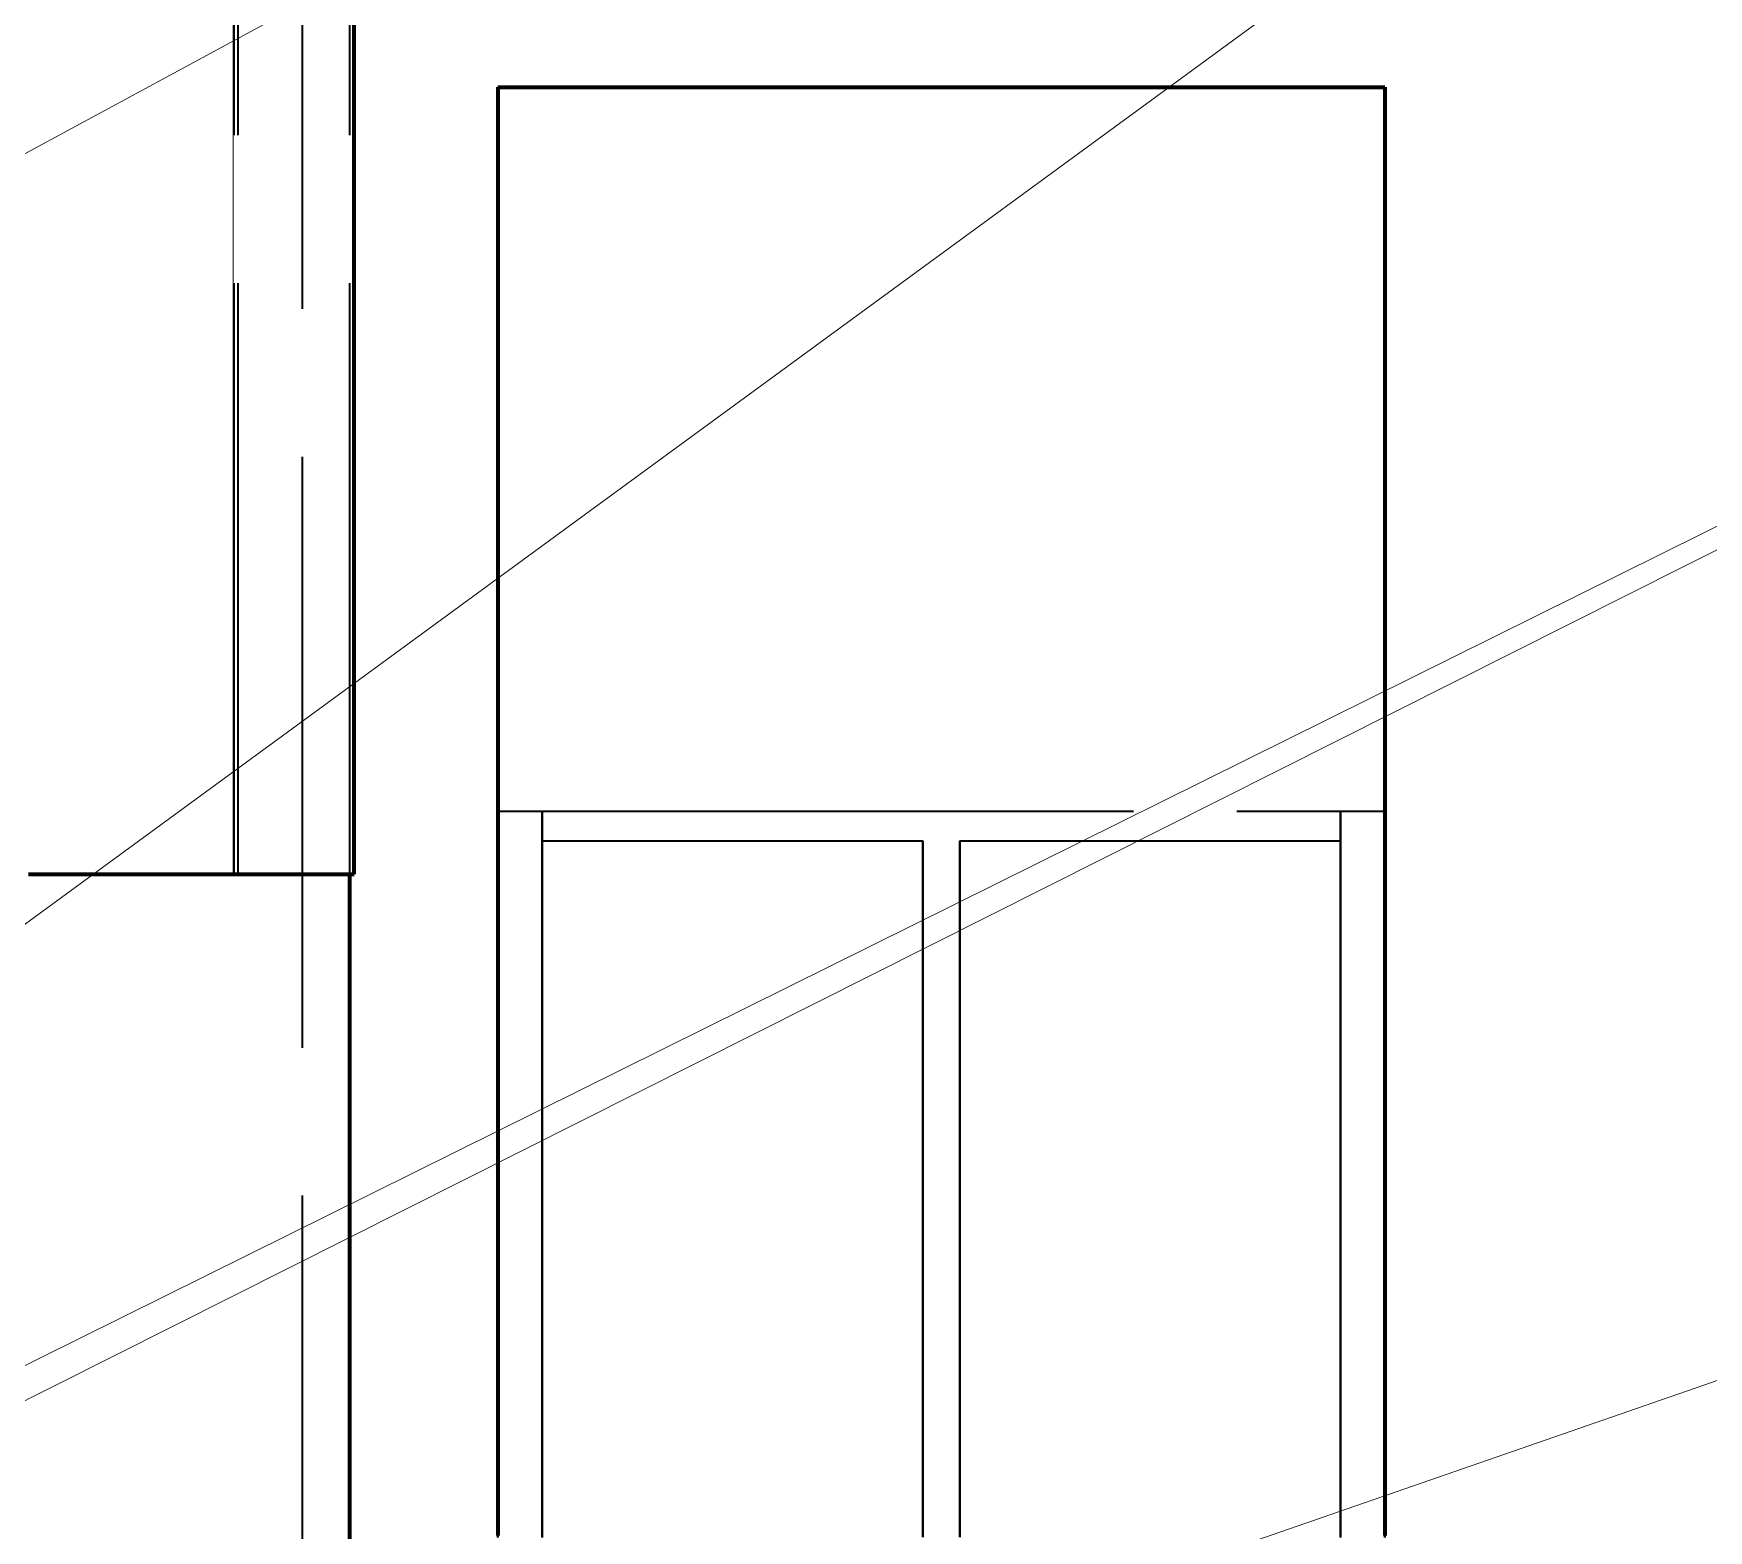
# Model space of a CAD drawing. Header units: millimetres. Extents: x 0 to 2382, y 0 to 420.
# Drawn here: x 175.65 to 186.98, y 237.44 to 247.57 of the extents above; entities that cross this region are included whole.
import ezdxf

# ---------------------------------------------------------------- set-up
doc = ezdxf.new("R2010")
doc.units = ezdxf.units.MM
doc.linetypes.add('IRAM-E-TRAZOS', pattern=[5, 4, -1])
for name, color, linetype, lineweight in [('01-VISIBLE', 7, 'CONTINUOUS', 70), ('02-OCULTA', 4, 'IRAM-E-TRAZOS', 35), ('05-RAYADO', 8, 'CONTINUOUS', 18), ('08-FINA', 5, 'CONTINUOUS', 18)]:
    doc.layers.add(name, color=color, linetype=linetype, lineweight=lineweight)

msp = doc.modelspace()

# ---------------------------------------------------------------- hatches: boundary and pattern name
at = {"layer": '05-RAYADO'}
h = msp.add_hatch(dxfattribs=at)
h.set_pattern_fill('ANSI31', scale=0.94488, angle=45)
h.paths.add_polyline_path([(177.008, 241.884), (177.008, 263.535), (146.574, 263.535), (146.574, 241.884)])

# ---------------------------------------------------------------- linework, layer by layer
at = {"layer": '01-VISIBLE'}
for p, q in [((177.821, 241.884), (177.821, 263.535)), ((178.791, 247.209), (184.791, 247.209)), ((177.791, 231.297), (177.791, 241.884))]:
    msp.add_line(p, q, dxfattribs=at)
for points in [[(178.791, 247.209), (178.791, 247.122), (178.791, 247.034), (178.791, 246.947), (178.791, 246.859), (178.791, 246.772), (178.791, 246.684), (178.791, 246.597), (178.791, 246.509), (178.791, 246.422), (178.791, 246.334), (178.791, 246.247), (178.791, 246.159), (178.791, 246.072), (178.791, 245.984), (178.791, 245.897), (178.791, 245.809), (178.791, 245.722), (178.791, 245.634), (178.791, 245.547), (178.791, 245.459), (178.791, 245.372), (178.791, 245.284), (178.791, 245.197), (178.791, 245.109), (178.791, 245.022), (178.791, 244.934), (178.791, 244.847), (178.791, 244.759), (178.791, 244.672), (178.791, 244.584), (178.791, 244.497), (178.791, 244.409), (178.791, 244.322), (178.791, 244.234), (178.791, 244.147), (178.791, 244.059), (178.791, 243.972), (178.791, 243.884), (178.791, 243.797), (178.791, 243.709), (178.791, 243.622), (178.791, 243.534), (178.791, 243.447), (178.791, 243.359), (178.791, 243.272), (178.791, 243.184), (178.791, 243.097), (178.791, 243.009), (178.791, 242.922), (178.791, 242.834), (178.791, 242.747), (178.791, 242.659), (178.791, 242.572), (178.791, 242.484), (178.791, 242.397), (178.791, 242.309), (178.791, 242.222), (178.791, 242.134), (178.791, 242.047), (178.791, 241.959), (178.791, 241.872), (178.791, 241.784), (178.791, 241.697), (178.791, 241.609), (178.791, 241.522), (178.791, 241.434), (178.791, 241.347), (178.791, 241.259), (178.791, 241.172), (178.791, 241.084), (178.791, 240.997), (178.791, 240.909), (178.791, 240.822), (178.791, 240.734), (178.791, 240.647), (178.791, 240.559), (178.791, 240.472), (178.791, 240.384), (178.791, 240.297), (178.791, 240.209), (178.791, 240.122), (178.791, 240.034), (178.791, 239.947), (178.791, 239.859), (178.791, 239.772), (178.791, 239.684), (178.791, 239.597), (178.791, 239.509), (178.791, 239.422), (178.791, 239.334), (178.791, 239.247), (178.791, 239.159), (178.791, 239.072), (178.791, 238.984), (178.791, 238.897), (178.791, 238.809), (178.791, 238.722), (178.791, 238.634), (178.791, 238.547), (178.791, 238.459), (178.791, 238.372), (178.791, 238.284), (178.791, 238.197), (178.791, 238.109), (178.791, 238.022), (178.791, 237.934), (178.791, 237.847), (178.791, 237.759), (178.791, 237.672), (178.791, 237.584), (178.791, 237.497), (178.791, 237.409)], [(184.791, 247.209), (184.791, 247.122), (184.791, 247.034), (184.791, 246.947), (184.791, 246.859), (184.791, 246.772), (184.791, 246.684), (184.791, 246.597), (184.791, 246.509), (184.791, 246.422), (184.791, 246.334), (184.791, 246.247), (184.791, 246.159), (184.791, 246.072), (184.791, 245.984), (184.791, 245.897), (184.791, 245.809), (184.791, 245.722), (184.791, 245.634), (184.791, 245.547), (184.791, 245.459), (184.791, 245.372), (184.791, 245.284), (184.791, 245.197), (184.791, 245.109), (184.791, 245.022), (184.791, 244.934), (184.791, 244.847), (184.791, 244.759), (184.791, 244.672), (184.791, 244.584), (184.791, 244.497), (184.791, 244.409), (184.791, 244.322), (184.791, 244.234), (184.791, 244.147), (184.791, 244.059), (184.791, 243.972), (184.791, 243.884), (184.791, 243.797), (184.791, 243.709), (184.791, 243.622), (184.791, 243.534), (184.791, 243.447), (184.791, 243.359), (184.791, 243.272), (184.791, 243.184), (184.791, 243.097), (184.791, 243.009), (184.791, 242.922), (184.791, 242.834), (184.791, 242.747), (184.791, 242.659), (184.791, 242.572), (184.791, 242.484), (184.791, 242.397), (184.791, 242.309), (184.791, 242.222), (184.791, 242.134), (184.791, 242.047), (184.791, 241.959), (184.791, 241.872), (184.791, 241.784), (184.791, 241.697), (184.791, 241.609), (184.791, 241.522), (184.791, 241.434), (184.791, 241.347), (184.791, 241.259), (184.791, 241.172), (184.791, 241.084), (184.791, 240.997), (184.791, 240.909), (184.791, 240.822), (184.791, 240.734), (184.791, 240.647), (184.791, 240.559), (184.791, 240.472), (184.791, 240.384), (184.791, 240.297), (184.791, 240.209), (184.791, 240.122), (184.791, 240.034), (184.791, 239.947), (184.791, 239.859), (184.791, 239.772), (184.791, 239.684), (184.791, 239.597), (184.791, 239.509), (184.791, 239.422), (184.791, 239.334), (184.791, 239.247), (184.791, 239.159), (184.791, 239.072), (184.791, 238.984), (184.791, 238.897), (184.791, 238.809), (184.791, 238.722), (184.791, 238.634), (184.791, 238.547), (184.791, 238.459), (184.791, 238.372), (184.791, 238.284), (184.791, 238.197), (184.791, 238.109), (184.791, 238.022), (184.791, 237.934), (184.791, 237.847), (184.791, 237.759), (184.791, 237.672), (184.791, 237.584), (184.791, 237.497), (184.791, 237.409)], [(175.617, 241.884), (175.667, 241.884), (175.717, 241.884), (175.767, 241.884), (175.817, 241.884), (175.867, 241.884), (175.917, 241.884), (175.967, 241.884), (176.017, 241.884), (176.068, 241.884), (176.118, 241.884), (176.168, 241.884), (176.218, 241.884), (176.268, 241.884), (176.318, 241.884), (176.368, 241.884), (176.418, 241.884), (176.468, 241.884), (176.518, 241.884), (176.568, 241.884), (176.619, 241.884), (176.669, 241.884), (176.719, 241.884), (176.769, 241.884), (176.819, 241.884), (176.869, 241.884), (176.919, 241.884), (176.969, 241.884), (177.019, 241.884), (177.069, 241.884), (177.12, 241.884), (177.17, 241.884), (177.22, 241.884), (177.27, 241.884), (177.32, 241.884), (177.37, 241.884), (177.42, 241.884), (177.47, 241.884), (177.52, 241.884), (177.57, 241.884), (177.62, 241.884), (177.671, 241.884), (177.721, 241.884), (177.771, 241.884), (177.821, 241.884)]]:
    msp.add_lwpolyline(points, dxfattribs=at)
at = {"layer": '02-OCULTA'}
for p, q in [((177.471, 225.709), (177.471, 289.709)), ((177.008, 241.884), (177.008, 263.535)), ((177.036, 241.884), (177.036, 263.535)), ((177.791, 241.884), (177.791, 263.535)), ((177.791, 241.884), (177.791, 263.535)), ((178.791, 242.309), (184.791, 242.309)), ((179.091, 242.309), (184.491, 242.309)), ((179.091, 242.109), (181.666, 242.109)), ((181.916, 242.109), (184.491, 242.109)), ((177.008, 241.884), (177.036, 241.884))]:
    msp.add_line(p, q, dxfattribs=at)
for points in [[(178.791, 237.409), (178.791, 237.497), (178.791, 237.584), (178.791, 237.672), (178.791, 237.759), (178.791, 237.847), (178.791, 237.934), (178.791, 238.022), (178.791, 238.109), (178.791, 238.197), (178.791, 238.284), (178.791, 238.372), (178.791, 238.459), (178.791, 238.547), (178.791, 238.634), (178.791, 238.722), (178.791, 238.809), (178.791, 238.897), (178.791, 238.984), (178.791, 239.072), (178.791, 239.159), (178.791, 239.247), (178.791, 239.334), (178.791, 239.422), (178.791, 239.509), (178.791, 239.597), (178.791, 239.684), (178.791, 239.772), (178.791, 239.859), (178.791, 239.947), (178.791, 240.034), (178.791, 240.122), (178.791, 240.209), (178.791, 240.297), (178.791, 240.384), (178.791, 240.472), (178.791, 240.559), (178.791, 240.647), (178.791, 240.734), (178.791, 240.822), (178.791, 240.909), (178.791, 240.997), (178.791, 241.084), (178.791, 241.172), (178.791, 241.259), (178.791, 241.347), (178.791, 241.434), (178.791, 241.522), (178.791, 241.609), (178.791, 241.697), (178.791, 241.784), (178.791, 241.872), (178.791, 241.959), (178.791, 242.047), (178.791, 242.134), (178.791, 242.222), (178.791, 242.309), (178.791, 242.397), (178.791, 242.484), (178.791, 242.572), (178.791, 242.659), (178.791, 242.747), (178.791, 242.834), (178.791, 242.922), (178.791, 243.009), (178.791, 243.097), (178.791, 243.184), (178.791, 243.272), (178.791, 243.359), (178.791, 243.447), (178.791, 243.534), (178.791, 243.622), (178.791, 243.709), (178.791, 243.797), (178.791, 243.884), (178.791, 243.972), (178.791, 244.059), (178.791, 244.147), (178.791, 244.234), (178.791, 244.322), (178.791, 244.409), (178.791, 244.497), (178.791, 244.584), (178.791, 244.672), (178.791, 244.759), (178.791, 244.847), (178.791, 244.934), (178.791, 245.022), (178.791, 245.109), (178.791, 245.197), (178.791, 245.284), (178.791, 245.372), (178.791, 245.459), (178.791, 245.547), (178.791, 245.634), (178.791, 245.722), (178.791, 245.809), (178.791, 245.897), (178.791, 245.984), (178.791, 246.072), (178.791, 246.159), (178.791, 246.247), (178.791, 246.334), (178.791, 246.422), (178.791, 246.509), (178.791, 246.597), (178.791, 246.684), (178.791, 246.772), (178.791, 246.859), (178.791, 246.947), (178.791, 247.034), (178.791, 247.122), (178.791, 247.209)], [(184.791, 237.409), (184.791, 237.497), (184.791, 237.584), (184.791, 237.672), (184.791, 237.759), (184.791, 237.847), (184.791, 237.934), (184.791, 238.022), (184.791, 238.109), (184.791, 238.197), (184.791, 238.284), (184.791, 238.372), (184.791, 238.459), (184.791, 238.547), (184.791, 238.634), (184.791, 238.722), (184.791, 238.809), (184.791, 238.897), (184.791, 238.984), (184.791, 239.072), (184.791, 239.159), (184.791, 239.247), (184.791, 239.334), (184.791, 239.422), (184.791, 239.509), (184.791, 239.597), (184.791, 239.684), (184.791, 239.772), (184.791, 239.859), (184.791, 239.947), (184.791, 240.034), (184.791, 240.122), (184.791, 240.209), (184.791, 240.297), (184.791, 240.384), (184.791, 240.472), (184.791, 240.559), (184.791, 240.647), (184.791, 240.734), (184.791, 240.822), (184.791, 240.909), (184.791, 240.997), (184.791, 241.084), (184.791, 241.172), (184.791, 241.259), (184.791, 241.347), (184.791, 241.434), (184.791, 241.522), (184.791, 241.609), (184.791, 241.697), (184.791, 241.784), (184.791, 241.872), (184.791, 241.959), (184.791, 242.047), (184.791, 242.134), (184.791, 242.222), (184.791, 242.309), (184.791, 242.397), (184.791, 242.484), (184.791, 242.572), (184.791, 242.659), (184.791, 242.747), (184.791, 242.834), (184.791, 242.922), (184.791, 243.009), (184.791, 243.097), (184.791, 243.184), (184.791, 243.272), (184.791, 243.359), (184.791, 243.447), (184.791, 243.534), (184.791, 243.622), (184.791, 243.709), (184.791, 243.797), (184.791, 243.884), (184.791, 243.972), (184.791, 244.059), (184.791, 244.147), (184.791, 244.234), (184.791, 244.322), (184.791, 244.409), (184.791, 244.497), (184.791, 244.584), (184.791, 244.672), (184.791, 244.759), (184.791, 244.847), (184.791, 244.934), (184.791, 245.022), (184.791, 245.109), (184.791, 245.197), (184.791, 245.284), (184.791, 245.372), (184.791, 245.459), (184.791, 245.547), (184.791, 245.634), (184.791, 245.722), (184.791, 245.809), (184.791, 245.897), (184.791, 245.984), (184.791, 246.072), (184.791, 246.159), (184.791, 246.247), (184.791, 246.334), (184.791, 246.422), (184.791, 246.509), (184.791, 246.597), (184.791, 246.684), (184.791, 246.772), (184.791, 246.859), (184.791, 246.947), (184.791, 247.034), (184.791, 247.122), (184.791, 247.209)], [(178.791, 242.309), (178.791, 242.246), (178.791, 242.183), (178.791, 242.12), (178.791, 242.057), (178.791, 241.994), (178.791, 241.931), (178.791, 241.868), (178.791, 241.805), (178.791, 241.742), (178.791, 241.679), (178.791, 241.616), (178.791, 241.553), (178.791, 241.49), (178.791, 241.427), (178.791, 241.364), (178.791, 241.301), (178.791, 241.238), (178.791, 241.175), (178.791, 241.112), (178.791, 241.049), (178.791, 240.986), (178.791, 240.923), (178.791, 240.86), (178.791, 240.797), (178.791, 240.734), (178.791, 240.671), (178.791, 240.608), (178.791, 240.545), (178.791, 240.482), (178.791, 240.419), (178.791, 240.356), (178.791, 240.293), (178.791, 240.23), (178.791, 240.167), (178.791, 240.104), (178.791, 240.041), (178.791, 239.978), (178.791, 239.915), (178.791, 239.852), (178.791, 239.789), (178.791, 239.726), (178.791, 239.663), (178.791, 239.6), (178.791, 239.537), (178.791, 239.474), (178.791, 239.411), (178.791, 239.348), (178.791, 239.285), (178.791, 239.222), (178.791, 239.159), (178.791, 239.096), (178.791, 239.033), (178.791, 238.97), (178.791, 238.907), (178.791, 238.844), (178.791, 238.781), (178.791, 238.718), (178.791, 238.655), (178.791, 238.592), (178.791, 238.529), (178.791, 238.466), (178.791, 238.403), (178.791, 238.34), (178.791, 238.277), (178.791, 238.214), (178.791, 238.151), (178.791, 238.088), (178.791, 238.025), (178.791, 237.962), (178.791, 237.899), (178.791, 237.836), (178.791, 237.773), (178.791, 237.71), (178.791, 237.647), (178.791, 237.584), (178.791, 237.521), (178.791, 237.458), (178.791, 237.395)], [(178.791, 237.395), (178.791, 237.458), (178.791, 237.521), (178.791, 237.584), (178.791, 237.647), (178.791, 237.71), (178.791, 237.773), (178.791, 237.836), (178.791, 237.899), (178.791, 237.962), (178.791, 238.025), (178.791, 238.088), (178.791, 238.151), (178.791, 238.214), (178.791, 238.277), (178.791, 238.34), (178.791, 238.403), (178.791, 238.466), (178.791, 238.529), (178.791, 238.592), (178.791, 238.655), (178.791, 238.718), (178.791, 238.781), (178.791, 238.844), (178.791, 238.907), (178.791, 238.97), (178.791, 239.033), (178.791, 239.096), (178.791, 239.159), (178.791, 239.222), (178.791, 239.285), (178.791, 239.348), (178.791, 239.411), (178.791, 239.474), (178.791, 239.537), (178.791, 239.6), (178.791, 239.663), (178.791, 239.726), (178.791, 239.789), (178.791, 239.852), (178.791, 239.915), (178.791, 239.978), (178.791, 240.041), (178.791, 240.104), (178.791, 240.167), (178.791, 240.23), (178.791, 240.293), (178.791, 240.356), (178.791, 240.419), (178.791, 240.482), (178.791, 240.545), (178.791, 240.608), (178.791, 240.671), (178.791, 240.734), (178.791, 240.797), (178.791, 240.86), (178.791, 240.923), (178.791, 240.986), (178.791, 241.049), (178.791, 241.112), (178.791, 241.175), (178.791, 241.238), (178.791, 241.301), (178.791, 241.364), (178.791, 241.427), (178.791, 241.49), (178.791, 241.553), (178.791, 241.616), (178.791, 241.679), (178.791, 241.742), (178.791, 241.805), (178.791, 241.868), (178.791, 241.931), (178.791, 241.994), (178.791, 242.057), (178.791, 242.12), (178.791, 242.183), (178.791, 242.246), (178.791, 242.309)], [(179.091, 242.309), (179.091, 242.246), (179.091, 242.183), (179.091, 242.12), (179.091, 242.057), (179.091, 241.994), (179.091, 241.931), (179.091, 241.868), (179.091, 241.805), (179.091, 241.742), (179.091, 241.679), (179.091, 241.616), (179.091, 241.553), (179.091, 241.49), (179.091, 241.427), (179.091, 241.364), (179.091, 241.301), (179.091, 241.238), (179.091, 241.175), (179.091, 241.112), (179.091, 241.049), (179.091, 240.986), (179.091, 240.923), (179.091, 240.86), (179.091, 240.797), (179.091, 240.734), (179.091, 240.671), (179.091, 240.608), (179.091, 240.545), (179.091, 240.482), (179.091, 240.419), (179.091, 240.356), (179.091, 240.293), (179.091, 240.23), (179.091, 240.167), (179.091, 240.104), (179.091, 240.041), (179.091, 239.978), (179.091, 239.915), (179.091, 239.852), (179.091, 239.789), (179.091, 239.726), (179.091, 239.663), (179.091, 239.6), (179.091, 239.537), (179.091, 239.474), (179.091, 239.411), (179.091, 239.348), (179.091, 239.285), (179.091, 239.222), (179.091, 239.159), (179.091, 239.096), (179.091, 239.033), (179.091, 238.97), (179.091, 238.907), (179.091, 238.844), (179.091, 238.781), (179.091, 238.718), (179.091, 238.655), (179.091, 238.592), (179.091, 238.529), (179.091, 238.466), (179.091, 238.403), (179.091, 238.34), (179.091, 238.277), (179.091, 238.214), (179.091, 238.151), (179.091, 238.088), (179.091, 238.025), (179.091, 237.962), (179.091, 237.899), (179.091, 237.836), (179.091, 237.773), (179.091, 237.71), (179.091, 237.647), (179.091, 237.584), (179.091, 237.521), (179.091, 237.458), (179.091, 237.395)], [(179.091, 237.395), (179.091, 237.458), (179.091, 237.521), (179.091, 237.584), (179.091, 237.647), (179.091, 237.71), (179.091, 237.773), (179.091, 237.836), (179.091, 237.899), (179.091, 237.962), (179.091, 238.025), (179.091, 238.088), (179.091, 238.151), (179.091, 238.214), (179.091, 238.277), (179.091, 238.34), (179.091, 238.403), (179.091, 238.466), (179.091, 238.529), (179.091, 238.592), (179.091, 238.655), (179.091, 238.718), (179.091, 238.781), (179.091, 238.844), (179.091, 238.907), (179.091, 238.97), (179.091, 239.033), (179.091, 239.096), (179.091, 239.159), (179.091, 239.222), (179.091, 239.285), (179.091, 239.348), (179.091, 239.411), (179.091, 239.474), (179.091, 239.537), (179.091, 239.6), (179.091, 239.663), (179.091, 239.726), (179.091, 239.789), (179.091, 239.852), (179.091, 239.915), (179.091, 239.978), (179.091, 240.041), (179.091, 240.104), (179.091, 240.167), (179.091, 240.23), (179.091, 240.293), (179.091, 240.356), (179.091, 240.419), (179.091, 240.482), (179.091, 240.545), (179.091, 240.608), (179.091, 240.671), (179.091, 240.734), (179.091, 240.797), (179.091, 240.86), (179.091, 240.923), (179.091, 240.986), (179.091, 241.049), (179.091, 241.112), (179.091, 241.175), (179.091, 241.238), (179.091, 241.301), (179.091, 241.364), (179.091, 241.427), (179.091, 241.49), (179.091, 241.553), (179.091, 241.616), (179.091, 241.679), (179.091, 241.742), (179.091, 241.805), (179.091, 241.868), (179.091, 241.931), (179.091, 241.994), (179.091, 242.057), (179.091, 242.12), (179.091, 242.183), (179.091, 242.246), (179.091, 242.309)], [(184.491, 242.309), (184.491, 242.246), (184.491, 242.183), (184.491, 242.12), (184.491, 242.057), (184.491, 241.994), (184.491, 241.931), (184.491, 241.868), (184.491, 241.805), (184.491, 241.742), (184.491, 241.679), (184.491, 241.616), (184.491, 241.553), (184.491, 241.49), (184.491, 241.427), (184.491, 241.364), (184.491, 241.301), (184.491, 241.238), (184.491, 241.175), (184.491, 241.112), (184.491, 241.049), (184.491, 240.986), (184.491, 240.923), (184.491, 240.86), (184.491, 240.797), (184.491, 240.734), (184.491, 240.671), (184.491, 240.608), (184.491, 240.545), (184.491, 240.482), (184.491, 240.419), (184.491, 240.356), (184.491, 240.293), (184.491, 240.23), (184.491, 240.167), (184.491, 240.104), (184.491, 240.041), (184.491, 239.978), (184.491, 239.915), (184.491, 239.852), (184.491, 239.789), (184.491, 239.726), (184.491, 239.663), (184.491, 239.6), (184.491, 239.537), (184.491, 239.474), (184.491, 239.411), (184.491, 239.348), (184.491, 239.285), (184.491, 239.222), (184.491, 239.159), (184.491, 239.096), (184.491, 239.033), (184.491, 238.97), (184.491, 238.907), (184.491, 238.844), (184.491, 238.781), (184.491, 238.718), (184.491, 238.655), (184.491, 238.592), (184.491, 238.529), (184.491, 238.466), (184.491, 238.403), (184.491, 238.34), (184.491, 238.277), (184.491, 238.214), (184.491, 238.151), (184.491, 238.088), (184.491, 238.025), (184.491, 237.962), (184.491, 237.899), (184.491, 237.836), (184.491, 237.773), (184.491, 237.71), (184.491, 237.647), (184.491, 237.584), (184.491, 237.521), (184.491, 237.458), (184.491, 237.395)], [(184.491, 237.395), (184.491, 237.458), (184.491, 237.521), (184.491, 237.584), (184.491, 237.647), (184.491, 237.71), (184.491, 237.773), (184.491, 237.836), (184.491, 237.899), (184.491, 237.962), (184.491, 238.025), (184.491, 238.088), (184.491, 238.151), (184.491, 238.214), (184.491, 238.277), (184.491, 238.34), (184.491, 238.403), (184.491, 238.466), (184.491, 238.529), (184.491, 238.592), (184.491, 238.655), (184.491, 238.718), (184.491, 238.781), (184.491, 238.844), (184.491, 238.907), (184.491, 238.97), (184.491, 239.033), (184.491, 239.096), (184.491, 239.159), (184.491, 239.222), (184.491, 239.285), (184.491, 239.348), (184.491, 239.411), (184.491, 239.474), (184.491, 239.537), (184.491, 239.6), (184.491, 239.663), (184.491, 239.726), (184.491, 239.789), (184.491, 239.852), (184.491, 239.915), (184.491, 239.978), (184.491, 240.041), (184.491, 240.104), (184.491, 240.167), (184.491, 240.23), (184.491, 240.293), (184.491, 240.356), (184.491, 240.419), (184.491, 240.482), (184.491, 240.545), (184.491, 240.608), (184.491, 240.671), (184.491, 240.734), (184.491, 240.797), (184.491, 240.86), (184.491, 240.923), (184.491, 240.986), (184.491, 241.049), (184.491, 241.112), (184.491, 241.175), (184.491, 241.238), (184.491, 241.301), (184.491, 241.364), (184.491, 241.427), (184.491, 241.49), (184.491, 241.553), (184.491, 241.616), (184.491, 241.679), (184.491, 241.742), (184.491, 241.805), (184.491, 241.868), (184.491, 241.931), (184.491, 241.994), (184.491, 242.057), (184.491, 242.12), (184.491, 242.183), (184.491, 242.246), (184.491, 242.309)], [(184.791, 242.309), (184.791, 242.246), (184.791, 242.183), (184.791, 242.12), (184.791, 242.057), (184.791, 241.994), (184.791, 241.931), (184.791, 241.868), (184.791, 241.805), (184.791, 241.742), (184.791, 241.679), (184.791, 241.616), (184.791, 241.553), (184.791, 241.49), (184.791, 241.427), (184.791, 241.364), (184.791, 241.301), (184.791, 241.238), (184.791, 241.175), (184.791, 241.112), (184.791, 241.049), (184.791, 240.986), (184.791, 240.923), (184.791, 240.86), (184.791, 240.797), (184.791, 240.734), (184.791, 240.671), (184.791, 240.608), (184.791, 240.545), (184.791, 240.482), (184.791, 240.419), (184.791, 240.356), (184.791, 240.293), (184.791, 240.23), (184.791, 240.167), (184.791, 240.104), (184.791, 240.041), (184.791, 239.978), (184.791, 239.915), (184.791, 239.852), (184.791, 239.789), (184.791, 239.726), (184.791, 239.663), (184.791, 239.6), (184.791, 239.537), (184.791, 239.474), (184.791, 239.411), (184.791, 239.348), (184.791, 239.285), (184.791, 239.222), (184.791, 239.159), (184.791, 239.096), (184.791, 239.033), (184.791, 238.97), (184.791, 238.907), (184.791, 238.844), (184.791, 238.781), (184.791, 238.718), (184.791, 238.655), (184.791, 238.592), (184.791, 238.529), (184.791, 238.466), (184.791, 238.403), (184.791, 238.34), (184.791, 238.277), (184.791, 238.214), (184.791, 238.151), (184.791, 238.088), (184.791, 238.025), (184.791, 237.962), (184.791, 237.899), (184.791, 237.836), (184.791, 237.773), (184.791, 237.71), (184.791, 237.647), (184.791, 237.584), (184.791, 237.521), (184.791, 237.458), (184.791, 237.395)], [(184.791, 237.395), (184.791, 237.458), (184.791, 237.521), (184.791, 237.584), (184.791, 237.647), (184.791, 237.71), (184.791, 237.773), (184.791, 237.836), (184.791, 237.899), (184.791, 237.962), (184.791, 238.025), (184.791, 238.088), (184.791, 238.151), (184.791, 238.214), (184.791, 238.277), (184.791, 238.34), (184.791, 238.403), (184.791, 238.466), (184.791, 238.529), (184.791, 238.592), (184.791, 238.655), (184.791, 238.718), (184.791, 238.781), (184.791, 238.844), (184.791, 238.907), (184.791, 238.97), (184.791, 239.033), (184.791, 239.096), (184.791, 239.159), (184.791, 239.222), (184.791, 239.285), (184.791, 239.348), (184.791, 239.411), (184.791, 239.474), (184.791, 239.537), (184.791, 239.6), (184.791, 239.663), (184.791, 239.726), (184.791, 239.789), (184.791, 239.852), (184.791, 239.915), (184.791, 239.978), (184.791, 240.041), (184.791, 240.104), (184.791, 240.167), (184.791, 240.23), (184.791, 240.293), (184.791, 240.356), (184.791, 240.419), (184.791, 240.482), (184.791, 240.545), (184.791, 240.608), (184.791, 240.671), (184.791, 240.734), (184.791, 240.797), (184.791, 240.86), (184.791, 240.923), (184.791, 240.986), (184.791, 241.049), (184.791, 241.112), (184.791, 241.175), (184.791, 241.238), (184.791, 241.301), (184.791, 241.364), (184.791, 241.427), (184.791, 241.49), (184.791, 241.553), (184.791, 241.616), (184.791, 241.679), (184.791, 241.742), (184.791, 241.805), (184.791, 241.868), (184.791, 241.931), (184.791, 241.994), (184.791, 242.057), (184.791, 242.12), (184.791, 242.183), (184.791, 242.246), (184.791, 242.309)], [(179.091, 242.109), (179.091, 242.047), (179.091, 241.985), (179.091, 241.923), (179.091, 241.861), (179.091, 241.799), (179.091, 241.737), (179.091, 241.675), (179.091, 241.613), (179.091, 241.551), (179.091, 241.489), (179.091, 241.427), (179.091, 241.365), (179.091, 241.303), (179.091, 241.241), (179.091, 241.179), (179.091, 241.117), (179.091, 241.055), (179.091, 240.993), (179.091, 240.931), (179.091, 240.869), (179.091, 240.807), (179.091, 240.745), (179.091, 240.683), (179.091, 240.621), (179.091, 240.559), (179.091, 240.497), (179.091, 240.435), (179.091, 240.373), (179.091, 240.311), (179.091, 240.249), (179.091, 240.187), (179.091, 240.125), (179.091, 240.063), (179.091, 240.001), (179.091, 239.939), (179.091, 239.877), (179.091, 239.815), (179.091, 239.753), (179.091, 239.691), (179.091, 239.629), (179.091, 239.567), (179.091, 239.505), (179.091, 239.443), (179.091, 239.381), (179.091, 239.319), (179.091, 239.257), (179.091, 239.195), (179.091, 239.133), (179.091, 239.071), (179.091, 239.009), (179.091, 238.947), (179.091, 238.885), (179.091, 238.823), (179.091, 238.761), (179.091, 238.699), (179.091, 238.637), (179.091, 238.575), (179.091, 238.513), (179.091, 238.451), (179.091, 238.389), (179.091, 238.327), (179.091, 238.265), (179.091, 238.203), (179.091, 238.141), (179.091, 238.079), (179.091, 238.017), (179.091, 237.955), (179.091, 237.893), (179.091, 237.831), (179.091, 237.769), (179.091, 237.707), (179.091, 237.645), (179.091, 237.583), (179.091, 237.521), (179.091, 237.459), (179.091, 237.397)], [(179.091, 237.397), (179.091, 237.459), (179.091, 237.521), (179.091, 237.583), (179.091, 237.645), (179.091, 237.707), (179.091, 237.769), (179.091, 237.831), (179.091, 237.893), (179.091, 237.955), (179.091, 238.017), (179.091, 238.079), (179.091, 238.141), (179.091, 238.203), (179.091, 238.265), (179.091, 238.327), (179.091, 238.389), (179.091, 238.451), (179.091, 238.513), (179.091, 238.575), (179.091, 238.637), (179.091, 238.699), (179.091, 238.761), (179.091, 238.823), (179.091, 238.885), (179.091, 238.947), (179.091, 239.009), (179.091, 239.071), (179.091, 239.133), (179.091, 239.195), (179.091, 239.257), (179.091, 239.319), (179.091, 239.381), (179.091, 239.443), (179.091, 239.505), (179.091, 239.567), (179.091, 239.629), (179.091, 239.691), (179.091, 239.753), (179.091, 239.815), (179.091, 239.877), (179.091, 239.939), (179.091, 240.001), (179.091, 240.063), (179.091, 240.125), (179.091, 240.187), (179.091, 240.249), (179.091, 240.311), (179.091, 240.373), (179.091, 240.435), (179.091, 240.497), (179.091, 240.559), (179.091, 240.621), (179.091, 240.683), (179.091, 240.745), (179.091, 240.807), (179.091, 240.869), (179.091, 240.931), (179.091, 240.993), (179.091, 241.055), (179.091, 241.117), (179.091, 241.179), (179.091, 241.241), (179.091, 241.303), (179.091, 241.365), (179.091, 241.427), (179.091, 241.489), (179.091, 241.551), (179.091, 241.613), (179.091, 241.675), (179.091, 241.737), (179.091, 241.799), (179.091, 241.861), (179.091, 241.923), (179.091, 241.985), (179.091, 242.047), (179.091, 242.109)], [(181.666, 242.109), (181.666, 242.047), (181.666, 241.985), (181.666, 241.923), (181.666, 241.861), (181.666, 241.799), (181.666, 241.737), (181.666, 241.675), (181.666, 241.613), (181.666, 241.551), (181.666, 241.489), (181.666, 241.427), (181.666, 241.365), (181.666, 241.303), (181.666, 241.241), (181.666, 241.179), (181.666, 241.117), (181.666, 241.055), (181.666, 240.993), (181.666, 240.931), (181.666, 240.869), (181.666, 240.807), (181.666, 240.745), (181.666, 240.683), (181.666, 240.621), (181.666, 240.559), (181.666, 240.497), (181.666, 240.435), (181.666, 240.373), (181.666, 240.311), (181.666, 240.249), (181.666, 240.187), (181.666, 240.125), (181.666, 240.063), (181.666, 240.001), (181.666, 239.939), (181.666, 239.877), (181.666, 239.815), (181.666, 239.753), (181.666, 239.691), (181.666, 239.629), (181.666, 239.567), (181.666, 239.505), (181.666, 239.443), (181.666, 239.381), (181.666, 239.319), (181.666, 239.257), (181.666, 239.195), (181.666, 239.133), (181.666, 239.071), (181.666, 239.009), (181.666, 238.947), (181.666, 238.885), (181.666, 238.823), (181.666, 238.761), (181.666, 238.699), (181.666, 238.637), (181.666, 238.575), (181.666, 238.513), (181.666, 238.451), (181.666, 238.389), (181.666, 238.327), (181.666, 238.265), (181.666, 238.203), (181.666, 238.141), (181.666, 238.079), (181.666, 238.017), (181.666, 237.955), (181.666, 237.893), (181.666, 237.831), (181.666, 237.769), (181.666, 237.707), (181.666, 237.645), (181.666, 237.583), (181.666, 237.521), (181.666, 237.459), (181.666, 237.397)], [(181.666, 237.397), (181.666, 237.459), (181.666, 237.521), (181.666, 237.583), (181.666, 237.645), (181.666, 237.707), (181.666, 237.769), (181.666, 237.831), (181.666, 237.893), (181.666, 237.955), (181.666, 238.017), (181.666, 238.079), (181.666, 238.141), (181.666, 238.203), (181.666, 238.265), (181.666, 238.327), (181.666, 238.389), (181.666, 238.451), (181.666, 238.513), (181.666, 238.575), (181.666, 238.637), (181.666, 238.699), (181.666, 238.761), (181.666, 238.823), (181.666, 238.885), (181.666, 238.947), (181.666, 239.009), (181.666, 239.071), (181.666, 239.133), (181.666, 239.195), (181.666, 239.257), (181.666, 239.319), (181.666, 239.381), (181.666, 239.443), (181.666, 239.505), (181.666, 239.567), (181.666, 239.629), (181.666, 239.691), (181.666, 239.753), (181.666, 239.815), (181.666, 239.877), (181.666, 239.939), (181.666, 240.001), (181.666, 240.063), (181.666, 240.125), (181.666, 240.187), (181.666, 240.249), (181.666, 240.311), (181.666, 240.373), (181.666, 240.435), (181.666, 240.497), (181.666, 240.559), (181.666, 240.621), (181.666, 240.683), (181.666, 240.745), (181.666, 240.807), (181.666, 240.869), (181.666, 240.931), (181.666, 240.993), (181.666, 241.055), (181.666, 241.117), (181.666, 241.179), (181.666, 241.241), (181.666, 241.303), (181.666, 241.365), (181.666, 241.427), (181.666, 241.489), (181.666, 241.551), (181.666, 241.613), (181.666, 241.675), (181.666, 241.737), (181.666, 241.799), (181.666, 241.861), (181.666, 241.923), (181.666, 241.985), (181.666, 242.047), (181.666, 242.109)], [(181.916, 242.109), (181.916, 242.047), (181.916, 241.985), (181.916, 241.923), (181.916, 241.861), (181.916, 241.799), (181.916, 241.737), (181.916, 241.675), (181.916, 241.613), (181.916, 241.551), (181.916, 241.489), (181.916, 241.427), (181.916, 241.365), (181.916, 241.303), (181.916, 241.241), (181.916, 241.179), (181.916, 241.117), (181.916, 241.055), (181.916, 240.993), (181.916, 240.931), (181.916, 240.869), (181.916, 240.807), (181.916, 240.745), (181.916, 240.683), (181.916, 240.621), (181.916, 240.559), (181.916, 240.497), (181.916, 240.435), (181.916, 240.373), (181.916, 240.311), (181.916, 240.249), (181.916, 240.187), (181.916, 240.125), (181.916, 240.063), (181.916, 240.001), (181.916, 239.939), (181.916, 239.877), (181.916, 239.815), (181.916, 239.753), (181.916, 239.691), (181.916, 239.629), (181.916, 239.567), (181.916, 239.505), (181.916, 239.443), (181.916, 239.381), (181.916, 239.319), (181.916, 239.257), (181.916, 239.195), (181.916, 239.133), (181.916, 239.071), (181.916, 239.009), (181.916, 238.947), (181.916, 238.885), (181.916, 238.823), (181.916, 238.761), (181.916, 238.699), (181.916, 238.637), (181.916, 238.575), (181.916, 238.513), (181.916, 238.451), (181.916, 238.389), (181.916, 238.327), (181.916, 238.265), (181.916, 238.203), (181.916, 238.141), (181.916, 238.079), (181.916, 238.017), (181.916, 237.955), (181.916, 237.893), (181.916, 237.831), (181.916, 237.769), (181.916, 237.707), (181.916, 237.645), (181.916, 237.583), (181.916, 237.521), (181.916, 237.459), (181.916, 237.397)], [(181.916, 237.397), (181.916, 237.459), (181.916, 237.521), (181.916, 237.583), (181.916, 237.645), (181.916, 237.707), (181.916, 237.769), (181.916, 237.831), (181.916, 237.893), (181.916, 237.955), (181.916, 238.017), (181.916, 238.079), (181.916, 238.141), (181.916, 238.203), (181.916, 238.265), (181.916, 238.327), (181.916, 238.389), (181.916, 238.451), (181.916, 238.513), (181.916, 238.575), (181.916, 238.637), (181.916, 238.699), (181.916, 238.761), (181.916, 238.823), (181.916, 238.885), (181.916, 238.947), (181.916, 239.009), (181.916, 239.071), (181.916, 239.133), (181.916, 239.195), (181.916, 239.257), (181.916, 239.319), (181.916, 239.381), (181.916, 239.443), (181.916, 239.505), (181.916, 239.567), (181.916, 239.629), (181.916, 239.691), (181.916, 239.753), (181.916, 239.815), (181.916, 239.877), (181.916, 239.939), (181.916, 240.001), (181.916, 240.063), (181.916, 240.125), (181.916, 240.187), (181.916, 240.249), (181.916, 240.311), (181.916, 240.373), (181.916, 240.435), (181.916, 240.497), (181.916, 240.559), (181.916, 240.621), (181.916, 240.683), (181.916, 240.745), (181.916, 240.807), (181.916, 240.869), (181.916, 240.931), (181.916, 240.993), (181.916, 241.055), (181.916, 241.117), (181.916, 241.179), (181.916, 241.241), (181.916, 241.303), (181.916, 241.365), (181.916, 241.427), (181.916, 241.489), (181.916, 241.551), (181.916, 241.613), (181.916, 241.675), (181.916, 241.737), (181.916, 241.799), (181.916, 241.861), (181.916, 241.923), (181.916, 241.985), (181.916, 242.047), (181.916, 242.109)], [(184.491, 242.109), (184.491, 242.047), (184.491, 241.985), (184.491, 241.923), (184.491, 241.861), (184.491, 241.799), (184.491, 241.737), (184.491, 241.675), (184.491, 241.613), (184.491, 241.551), (184.491, 241.489), (184.491, 241.427), (184.491, 241.365), (184.491, 241.303), (184.491, 241.241), (184.491, 241.179), (184.491, 241.117), (184.491, 241.055), (184.491, 240.993), (184.491, 240.931), (184.491, 240.869), (184.491, 240.807), (184.491, 240.745), (184.491, 240.683), (184.491, 240.621), (184.491, 240.559), (184.491, 240.497), (184.491, 240.435), (184.491, 240.373), (184.491, 240.311), (184.491, 240.249), (184.491, 240.187), (184.491, 240.125), (184.491, 240.063), (184.491, 240.001), (184.491, 239.939), (184.491, 239.877), (184.491, 239.815), (184.491, 239.753), (184.491, 239.691), (184.491, 239.629), (184.491, 239.567), (184.491, 239.505), (184.491, 239.443), (184.491, 239.381), (184.491, 239.319), (184.491, 239.257), (184.491, 239.195), (184.491, 239.133), (184.491, 239.071), (184.491, 239.009), (184.491, 238.947), (184.491, 238.885), (184.491, 238.823), (184.491, 238.761), (184.491, 238.699), (184.491, 238.637), (184.491, 238.575), (184.491, 238.513), (184.491, 238.451), (184.491, 238.389), (184.491, 238.327), (184.491, 238.265), (184.491, 238.203), (184.491, 238.141), (184.491, 238.079), (184.491, 238.017), (184.491, 237.955), (184.491, 237.893), (184.491, 237.831), (184.491, 237.769), (184.491, 237.707), (184.491, 237.645), (184.491, 237.583), (184.491, 237.521), (184.491, 237.459), (184.491, 237.397)], [(184.491, 237.397), (184.491, 237.459), (184.491, 237.521), (184.491, 237.583), (184.491, 237.645), (184.491, 237.707), (184.491, 237.769), (184.491, 237.831), (184.491, 237.893), (184.491, 237.955), (184.491, 238.017), (184.491, 238.079), (184.491, 238.141), (184.491, 238.203), (184.491, 238.265), (184.491, 238.327), (184.491, 238.389), (184.491, 238.451), (184.491, 238.513), (184.491, 238.575), (184.491, 238.637), (184.491, 238.699), (184.491, 238.761), (184.491, 238.823), (184.491, 238.885), (184.491, 238.947), (184.491, 239.009), (184.491, 239.071), (184.491, 239.133), (184.491, 239.195), (184.491, 239.257), (184.491, 239.319), (184.491, 239.381), (184.491, 239.443), (184.491, 239.505), (184.491, 239.567), (184.491, 239.629), (184.491, 239.691), (184.491, 239.753), (184.491, 239.815), (184.491, 239.877), (184.491, 239.939), (184.491, 240.001), (184.491, 240.063), (184.491, 240.125), (184.491, 240.187), (184.491, 240.249), (184.491, 240.311), (184.491, 240.373), (184.491, 240.435), (184.491, 240.497), (184.491, 240.559), (184.491, 240.621), (184.491, 240.683), (184.491, 240.745), (184.491, 240.807), (184.491, 240.869), (184.491, 240.931), (184.491, 240.993), (184.491, 241.055), (184.491, 241.117), (184.491, 241.179), (184.491, 241.241), (184.491, 241.303), (184.491, 241.365), (184.491, 241.427), (184.491, 241.489), (184.491, 241.551), (184.491, 241.613), (184.491, 241.675), (184.491, 241.737), (184.491, 241.799), (184.491, 241.861), (184.491, 241.923), (184.491, 241.985), (184.491, 242.047), (184.491, 242.109)], [(175.631, 241.884), (175.711, 241.884), (175.791, 241.884), (175.871, 241.884), (175.951, 241.884), (176.031, 241.884), (176.111, 241.884), (176.191, 241.884), (176.271, 241.884), (176.351, 241.884), (176.431, 241.884), (176.511, 241.884), (176.591, 241.884), (176.671, 241.884), (176.751, 241.884), (176.831, 241.884), (176.911, 241.884), (176.991, 241.884), (177.071, 241.884), (177.151, 241.884), (177.231, 241.884), (177.311, 241.884), (177.391, 241.884), (177.471, 241.884), (177.551, 241.884), (177.631, 241.884), (177.711, 241.884), (177.791, 241.884)], [(177.791, 241.884), (177.739, 241.884), (177.686, 241.884), (177.634, 241.884), (177.582, 241.884), (177.53, 241.884), (177.478, 241.884), (177.425, 241.884), (177.373, 241.884), (177.321, 241.884), (177.269, 241.884), (177.217, 241.884), (177.164, 241.884), (177.112, 241.884), (177.06, 241.884), (177.008, 241.884)], [(177.821, 241.884), (177.769, 241.884), (177.716, 241.884), (177.664, 241.884), (177.612, 241.884), (177.559, 241.884), (177.507, 241.884), (177.455, 241.884), (177.402, 241.884), (177.35, 241.884), (177.298, 241.884), (177.246, 241.884), (177.193, 241.884), (177.141, 241.884), (177.089, 241.884), (177.036, 241.884)]]:
    msp.add_lwpolyline(points, dxfattribs=at)
at = {"layer": '08-FINA'}
for p, q in [((211.674, 266.304), (161.791, 239.284)), ((201.963, 260.847), (172.503, 239.284)), ((211.608, 256.431), (161.791, 231.709)), ((201.617, 251.412), (161.791, 231.379)), ((211.411, 246.9), (161.791, 229.709))]:
    msp.add_line(p, q, dxfattribs=at)

doc.saveas('drawing.dxf')
